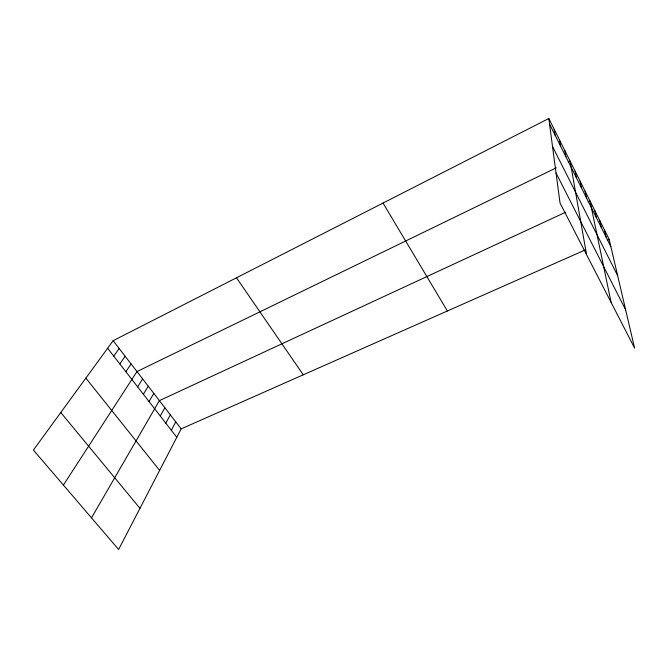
<?xml version="1.0" encoding="UTF-8"?>
<svg xmlns="http://www.w3.org/2000/svg" width="668" height="668" viewBox="0 0 668 668"><rect width="100%" height="100%" fill="white"/><g stroke="black" fill="none" stroke-linecap="round" stroke-linejoin="round"><path stroke-width="1" d="M584.934 250.074L181.153 428.881L118.62 549.488L33.4 450.065L113.151 340.688L548.804 118.512L609.166 239.344L634.6 348.128L560.018 203.005L548.804 118.512M171.317 430.25L175.767 421.9M165.806 423.153L170.34 414.861M160.253 415.997L164.879 407.781M91.499 517.842L159.376 400.641L565.52 212.282M149.022 401.535L153.832 393.452M143.344 394.229L148.254 386.213M137.625 386.864L142.626 378.915M63.41 485.077L136.957 371.567L556.31 167.81M125.876 371.734L131.078 363.935M119.839 363.968L125.15 356.244M113.76 356.136L119.171 348.496M568.251 162.007L570.088 161.113L586.554 254.65M588.157 201.786L589.986 200.934L611.128 302.454M607.362 240.138L609.166 239.344M60.771 412.515L139.963 508.331M85.855 378.121L159.619 470.406M107.64 348.253L176.786 437.29M113.151 340.688L181.153 428.881M236.489 277.788L303.255 374.806M383.023 203.055L447.376 310.987M556.035 173.02L625.657 309.868M552.511 146.467L617.666 275.675M549.547 124.081L610.869 246.609M604.44 229.867L606.068 237.015M599.664 220.315L601.217 227.329M594.846 210.671L596.324 217.559M585.076 191.115L586.404 197.736M580.125 181.203L581.377 187.691M575.131 171.208L576.3 177.546M564.844 150.617L565.846 156.663M559.55 140.013L560.469 145.908M554.206 129.316L555.033 135.045"/></g></svg>
